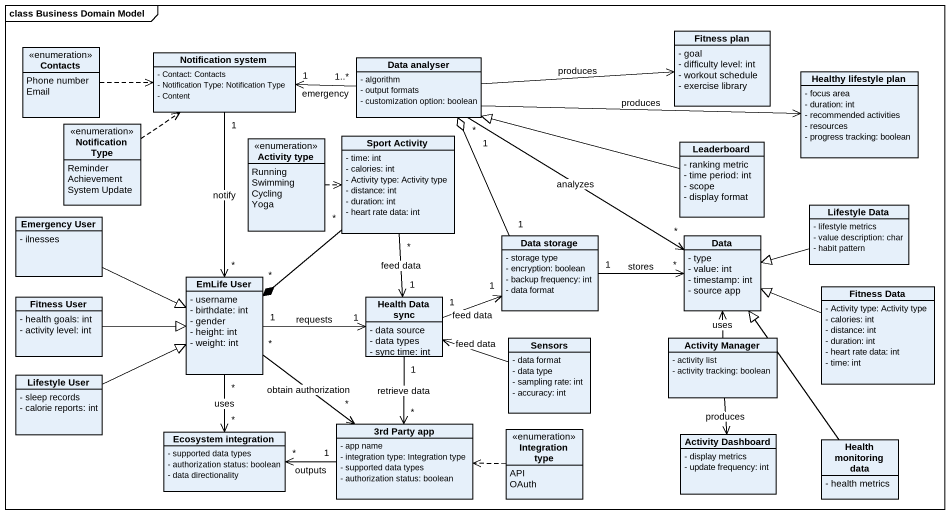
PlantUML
@startuml
mainframe class Business Domain Model
hide circle
hide empty members
skinparam classAttributeIconSize 0
enum Contacts {
  Phone number
  Email
}
class "Fitness plan" as Fitness_plan {
  - goal
  - difficulty level: int
  - workout schedule
  - exercise library
}
class "Notification system" as Notification_system {
  - Contact: Contacts
  - Notification Type: Notification Type
  - Content
}
class "Data analyser" as Data_analyser {
  - algorithm
  - output formats
  - customization option: boolean
}
class "Healthy lifestyle plan" as Healthy_lifestyle_plan {
  - focus area
  - duration: int
  - recommended activities
  - resources
  - progress tracking: boolean
}
enum "Notification Type" as Notification_Type {
  Reminder
  Achievement
  System Update
}
enum "Activity type" as Activity_type {
  Running
  Swimming
  Cycling
  Yoga
}
class "Sport Activity" as Sport_Activity {
  - time: int
  - calories: int
  - Activity type: Activity type
  - distance: int
  - duration: int
  - heart rate data: int
}
class Leaderboard {
  - ranking metric
  - time period: int
  - scope
  - display format
}
class "Lifestyle Data" as Lifestyle_Data {
  - lifestyle metrics
  - value description: char
  - habit pattern
}
class "Emergency User" as Emergency_User {
  - ilnesses
}
class "Data storage" as Data_storage {
  - storage type
  - encryption: boolean
  - backup frequency: int
  - data format
}
class Data {
  - type
  - value: int
  - timestamp: int
  - source app
}
class "EmLife User" as EmLife_User {
  - username
  - birthdate: int
  - gender
  - height: int
  - weight: int
}
class "Fitness User" as Fitness_User {
  - health goals: int
  - activity level: int
}
class "Health Data sync" as Health_Data_sync {
  - data source
  - data types
  - sync time: int
}
class "Fitness Data" as Fitness_Data {
  - Activity type: Activity type
  - calories: int
  - distance: int
  - duration: int
  - heart rate data: int
  - time: int
}
class Sensors {
  - data format
  - data type
  - sampling rate: int
  - accuracy: int
}
class "Activity Manager" as Activity_Manager {
  - activity list
  - activity tracking: boolean
}
class "Lifestyle User" as Lifestyle_User {
  - sleep records
  - calorie reports: int
}
class "Ecosystem integration" as Ecosystem_integration {
  - supported data types
  - authorization status: boolean
  - data directionality
}
class "3rd Party app" as c3rd_Party_app {
  - app name
  - integration type: Integration type
  - supported data types
  - authorization status: boolean
}
enum "Integration type" as Integration_type {
  API
  OAuth
}
class "Activity Dashboard" as Activity_Dashboard {
  - display metrics
  - update frequency: int
}
class "Health monitoring data" as Health_monitoring_data {
  - health metrics
}
Contacts .right.> Notification_system
Data_analyser -right-> Fitness_plan : produces
Data_analyser "1..*" -left-> "1" Notification_system : emergency
Data_analyser -right-> Healthy_lifestyle_plan : produces
Data_analyser "1" --> "*" Data : analyzes
Notification_Type .up.> Notification_system
Activity_type .right.> Sport_Activity
Sport_Activity "*" --* "*" EmLife_User
Sport_Activity "*" --> "1" Health_Data_sync : feed data
Leaderboard -left-|> Data_analyser
Lifestyle_Data -left-|> Data
Emergency_User -right-|> EmLife_User
Data_storage "1" -up-o "*" Data_analyser
Data_storage "1" -right-> "*" Data : stores
EmLife_User "*" <-up- "1" Notification_system : notify
EmLife_User "*" --> "*" Ecosystem_integration : uses
EmLife_User "*" --> "*" c3rd_Party_app : obtain authorization
Fitness_User -right-|> EmLife_User
Health_Data_sync "1" -right-> "1" Data_storage : feed data
Health_Data_sync "1" <-left- "1" EmLife_User : requests
Health_Data_sync "1" --> "*" c3rd_Party_app : retrieve data
Fitness_Data -left-|> Data
Sensors -left-> Health_Data_sync : feed data
Activity_Manager -up-> Data : uses
Activity_Manager --> Activity_Dashboard : produces
Lifestyle_User -right-|> EmLife_User
c3rd_Party_app "1" -left-> "*" Ecosystem_integration : outputs
Integration_type .left.> c3rd_Party_app
Health_monitoring_data -up-|> Data
@enduml
